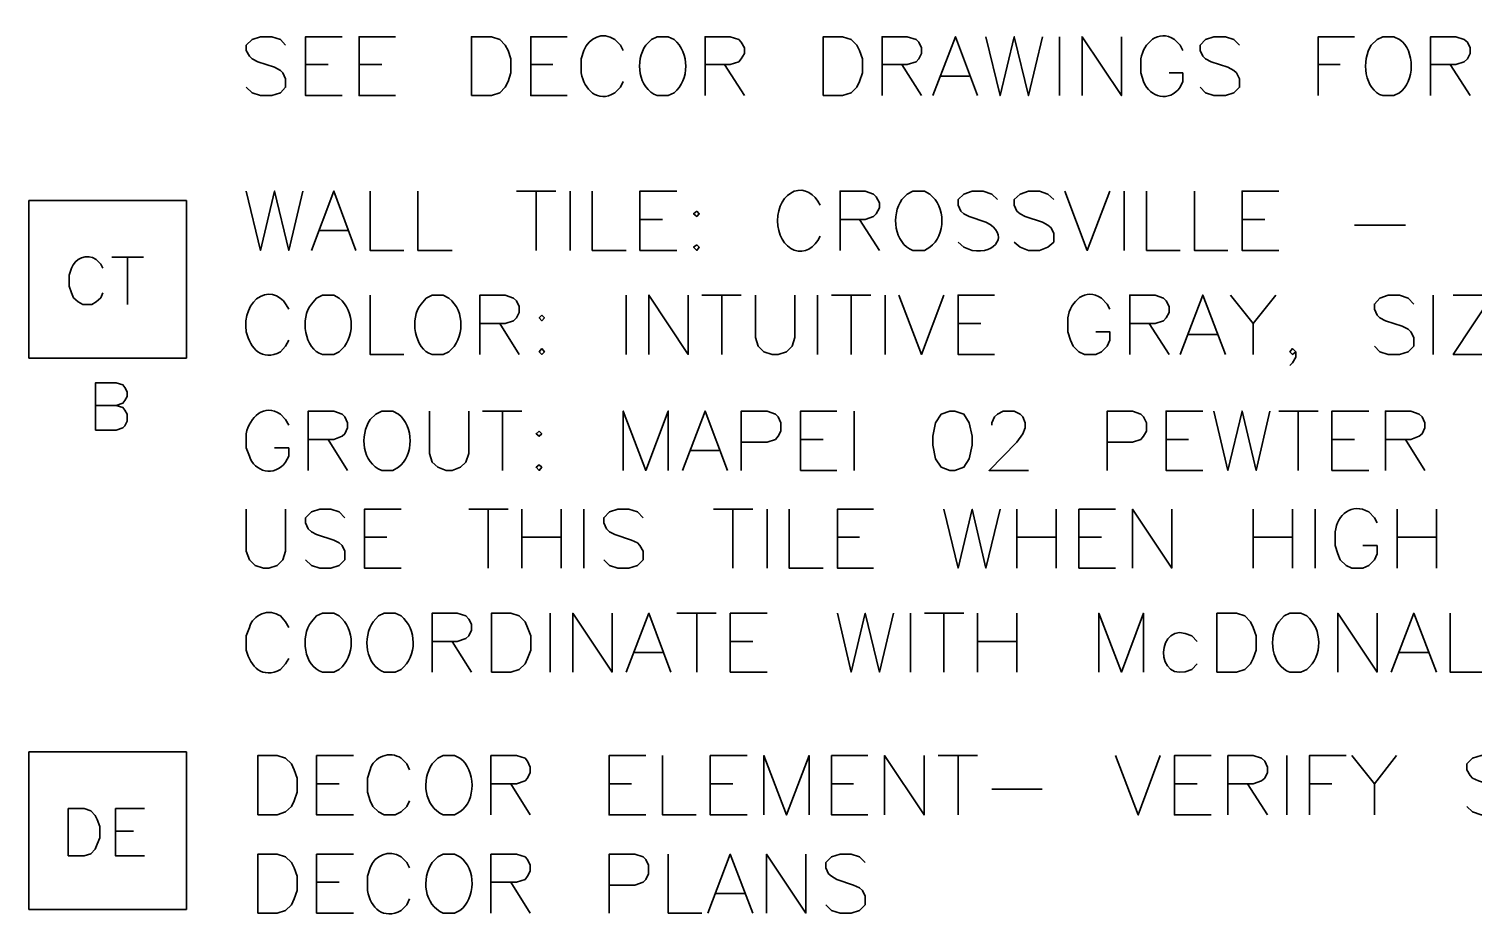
# Model space of a CAD drawing. Header units: inches. Extents: x 5 to 516, y -193 to 129.
# Drawn here: x 61.75 to 70.92, y 11.42 to 17.08 of the extents above; entities that cross this region are included whole.
import ezdxf

# ---------------------------------------------------------------- set-up
doc = ezdxf.new("R2010")
doc.units = ezdxf.units.IN
doc.header["$MEASUREMENT"] = 0
doc.layers.add('PDF_Geometry', color=7, linetype='Continuous')

msp = doc.modelspace()

# ---------------------------------------------------------------- linework, layer by layer
at = {"layer": 'PDF_Geometry', "lineweight": 35}
for points in [[(63.3836373, 16.9776675), (63.350304, 17.0143342), (63.2969706, 17.0310008), (63.2236373, 17.0310008), (63.1703039, 17.0143342), (63.1336373, 16.9776675), (63.1336373, 16.9443342), (63.1536373, 16.9076675), (63.1703039, 16.8910008), (63.2069706, 16.8710008), (63.3136373, 16.8376675), (63.350304, 16.8176675), (63.3669706, 16.8010008), (63.3836373, 16.7643341), (63.3836373, 16.7110008), (63.350304, 16.6743341), (63.2969706, 16.6576675), (63.2236373, 16.6576675), (63.1703039, 16.6743341), (63.1336373, 16.7110008)], [(63.7436322, 16.6576669), (63.5102988, 16.6576669), (63.5102988, 17.0310003), (63.7436322, 17.0310003)], [(64.0803054, 16.6576669), (63.8503054, 16.6576669), (63.8503054, 17.0310003), (64.0803054, 17.0310003)], [(65.1702984, 16.6576669), (64.9402984, 16.6576669), (64.9402984, 17.0310003), (65.1702984, 17.0310003)], [(65.5269684, 16.9443338), (65.5103017, 16.9776672), (65.473635, 17.0143338)], [(65.8503031, 17.0143337), (65.8136364, 17.0310004), (65.7436364, 17.0310004), (65.7069697, 17.0143337), (65.6703031, 16.977667)], [(66.0469676, 16.6576669), (66.0469676, 17.0310003), (66.2069676, 17.0310003), (66.2603009, 17.0143336), (66.2769676, 16.997667), (66.2969676, 16.9610003), (66.2969676, 16.9243336), (66.2769676, 16.8910003), (66.2603009, 16.8710003), (66.2069676, 16.8543336), (66.0469676, 16.8543336)], [(67.1702994, 16.6576669), (67.1702994, 17.0310003), (67.3302994, 17.0310003), (67.3869661, 17.0143336), (67.4036327, 16.997667), (67.4202994, 16.9610003), (67.4202994, 16.9243336), (67.4036327, 16.8910003), (67.3869661, 16.8710003), (67.3302994, 16.8543336), (67.1702994, 16.8543336)], [(67.4936365, 16.6576669), (67.6369699, 17.0310003), (67.7769699, 16.6576669)], [(67.8302997, 17.0310004), (67.9202997, 16.657667), (68.0102997, 17.0310004), (68.1002997, 16.657667), (68.1902997, 17.0310004)], [(68.2969678, 17.0310004), (68.2969678, 16.657667)], [(68.4402987, 16.6576669), (68.4402987, 17.0310003), (68.6902987, 16.6576669), (68.6902987, 17.0310003)], [(69.0802998, 16.9443338), (69.0636331, 16.9776672), (69.0269665, 17.0143338)], [(69.4402987, 16.9776675), (69.4036321, 17.0143342), (69.3502987, 17.0310008), (69.2769654, 17.0310008), (69.2236321, 17.0143342), (69.1902987, 16.9776675), (69.1902987, 16.9443342), (69.2069654, 16.9076675), (69.2236321, 16.8910008), (69.2602987, 16.8710008), (69.3669654, 16.8376675), (69.4036321, 16.8176675), (69.4202987, 16.8010008), (69.4402987, 16.7643341), (69.4402987, 16.7110008), (69.4036321, 16.6743341), (69.3502987, 16.6576675), (69.2769654, 16.6576675), (69.2236321, 16.6743341), (69.1902987, 16.7110008)], [(69.9402988, 16.6576669), (69.9402988, 17.0310003), (70.1702988, 17.0310003)], [(70.4569725, 17.0143337), (70.4203059, 17.0310004), (70.3503059, 17.0310004), (70.3136392, 17.0143337), (70.2769725, 16.977667)], [(70.6536371, 16.6576669), (70.6536371, 17.0310003), (70.8136371, 17.0310003), (70.8669704, 17.0143336), (70.8869704, 16.997667), (70.9036371, 16.9610003), (70.9036371, 16.9243336), (70.8869704, 16.8910003), (70.8669704, 16.8710003), (70.8136371, 16.8543336), (70.6536371, 16.8543336)], [(65.2769683, 16.9443338), (65.2603017, 16.8910005), (65.2603017, 16.8010005)], [(68.8136331, 16.8910005), (68.8136331, 16.8010005), (68.8302998, 16.7476671)], [(63.5102988, 16.8543341), (63.6536322, 16.8543341)], [(63.8503054, 16.8543341), (63.9936387, 16.8543341)], [(64.9402984, 16.8543341), (65.0802984, 16.8543341)], [(66.1702993, 16.8543341), (66.296966, 16.6576674)], [(67.2969677, 16.8543341), (67.420301, 16.6576674)], [(67.5469677, 16.7810003), (67.7236344, 16.7810003)], [(69.0636331, 16.7110005), (69.0802998, 16.7476671), (69.0802998, 16.8010005), (68.9936331, 16.8010005)], [(69.9402988, 16.8543341), (70.0802988, 16.8543341)], [(70.7769688, 16.8543341), (70.9036355, 16.6576674)], [(65.473635, 16.6743338), (65.5103017, 16.7110005), (65.5269684, 16.7476671)], [(65.7436364, 16.657667), (65.8136364, 16.657667), (65.8503031, 16.6743337)], [(70.3503059, 16.657667), (70.4203059, 16.657667), (70.4569725, 16.6743337)], [(63.1336373, 16.0510003), (63.2236373, 15.6743336), (63.3136373, 16.0510003), (63.4036373, 15.6743336), (63.4936373, 16.0510003)], [(63.5469674, 15.6743337), (63.6903007, 16.0510004), (63.8303007, 15.6743337)], [(63.9202991, 16.0510003), (63.9202991, 15.6743336), (64.1336325, 15.6743336)], [(64.2236371, 16.0510003), (64.2236371, 15.6743336), (64.4403038, 15.6743336)], [(64.8503054, 16.0510003), (65.1003055, 16.0510003)], [(64.9736371, 16.0510003), (64.9736371, 15.6743336)], [(65.1902984, 16.0510003), (65.1902984, 15.6743336)], [(65.3302995, 16.0510003), (65.3302995, 15.6743336), (65.5469662, 15.6743336)], [(65.8669708, 15.6743337), (65.6336375, 15.6743337), (65.6336375, 16.0510004), (65.8669708, 16.0510004)], [(66.9036368, 15.6743337), (66.9036368, 16.0510004), (67.0636368, 16.0510004), (67.1169701, 16.0310004), (67.1336368, 16.0143337), (67.1536368, 15.977667), (67.1536368, 15.9443337), (67.1336368, 15.907667), (67.1169701, 15.8910004), (67.0636368, 15.8710004), (66.9036368, 15.8710004)], [(67.4736349, 16.0310003), (67.4403016, 16.0510003), (67.3669682, 16.0510003), (67.3303016, 16.0310003), (67.2969682, 15.997667)], [(67.9036368, 15.9976675), (67.8669702, 16.0310008), (67.8136368, 16.0510008), (67.7436368, 16.0510008), (67.6903035, 16.0310008), (67.6536368, 15.9976675), (67.6536368, 15.9610008), (67.6703035, 15.9243341), (67.6903035, 15.9076674), (67.7236368, 15.8910008), (67.8303035, 15.8543341)], [(68.2602992, 15.9976675), (68.2236325, 16.0310008), (68.1702992, 16.0510008), (68.1002992, 16.0510008), (68.0469658, 16.0310008), (68.0102992, 15.9976675), (68.0102992, 15.9610008), (68.0269658, 15.9243341), (68.0469658, 15.9076674), (68.0802992, 15.8910008), (68.1902992, 15.8543341), (68.2236325, 15.8343341), (68.2436325, 15.8176674), (68.2602992, 15.7810008), (68.2602992, 15.7276674), (68.2236325, 15.6943341), (68.1702992, 15.6743341), (68.1002992, 15.6743341), (68.0469658, 15.6943341), (68.0102992, 15.7276674)], [(68.3302997, 16.0510003), (68.4736331, 15.6743336), (68.6169664, 16.0510003)], [(68.7069681, 16.0510003), (68.7069681, 15.6743336)], [(68.8503058, 16.0510003), (68.8503058, 15.6743336), (69.0636391, 15.6743336)], [(69.1536369, 16.0510003), (69.1536369, 15.6743336), (69.3669703, 15.6743336)], [(69.6903015, 15.6743337), (69.4569681, 15.6743337), (69.4569681, 16.0510004), (69.6903015, 16.0510004)], [(65.6336375, 15.8710008), (65.7769708, 15.8710008)], [(67.0269685, 15.8710008), (67.1536352, 15.6743342)], [(69.4569681, 15.8710008), (69.6003015, 15.8710008)], [(63.6003053, 15.8010003), (63.776972, 15.8010003)], [(70.1702996, 15.834334), (70.493633, 15.834334)], [(67.3669682, 15.6743336), (67.4403016, 15.6743336), (67.4736349, 15.6943336)], [(67.7436368, 15.6743341), (67.6903035, 15.6943341), (67.6536368, 15.7276674)], [(62.2236369, 15.5610007), (62.2103036, 15.5876674), (62.1803036, 15.6176674)], [(62.2803047, 15.6310004), (62.4803047, 15.6310004)], [(62.3803006, 15.6310004), (62.3803006, 15.3310004)], [(62.0236369, 15.5610007), (62.0103036, 15.5176674), (62.0103036, 15.4476674), (62.0236369, 15.404334), (62.0369702, 15.374334), (62.0669702, 15.3476674), (62.0969703, 15.3310007), (62.1536369, 15.3310007), (62.1803036, 15.3476674), (62.2103036, 15.374334), (62.2236369, 15.404334)], [(63.7236346, 15.3710008), (63.6903013, 15.3910008), (63.6169679, 15.3910008), (63.5803013, 15.3710008), (63.5469679, 15.3343342)], [(63.9202991, 15.3910008), (63.9202991, 15.0143341), (64.1336325, 15.0143341)], [(64.4203035, 15.3710008), (64.3836368, 15.3910008), (64.3136368, 15.3910008), (64.2769702, 15.3710008), (64.2436368, 15.3343342)], [(64.616968, 15.0143342), (64.616968, 15.3910009), (64.776968, 15.3910009), (64.8303014, 15.3710009), (64.8503014, 15.3543342), (64.866968, 15.3176676), (64.866968, 15.2810009), (64.8503014, 15.2476676), (64.8303014, 15.2276676), (64.776968, 15.2110009), (64.616968, 15.2110009)], [(65.5469675, 15.3910008), (65.5469675, 15.0143341)], [(65.6902984, 15.0143342), (65.6902984, 15.3910009), (65.9402985, 15.0143342), (65.9402985, 15.3910009)], [(66.0269684, 15.3910008), (66.2769684, 15.3910008)], [(66.1536367, 15.3910008), (66.1536367, 15.0143341)], [(66.3669682, 15.3910008), (66.3669682, 15.1210008), (66.3836348, 15.0676675), (66.4203015, 15.0310008), (66.4736348, 15.0143341), (66.5103015, 15.0143341), (66.5636348, 15.0310008), (66.6003015, 15.0676675), (66.6169682, 15.1210008), (66.6169682, 15.3910008)], [(66.7602991, 15.3910008), (66.7602991, 15.0143341)], [(66.8503056, 15.3910008), (67.1003056, 15.3910008)], [(66.9736373, 15.3910008), (66.9736373, 15.0143341)], [(67.1902986, 15.3910008), (67.1902986, 15.0143341)], [(67.2769685, 15.3910008), (67.4203018, 15.0143341), (67.5636352, 15.3910008)], [(67.8836368, 15.0143342), (67.6536368, 15.0143342), (67.6536368, 15.3910009), (67.8836368, 15.3910009)], [(68.6169683, 15.3010003), (68.6003017, 15.3343336), (68.563635, 15.3710003)], [(68.7436366, 15.0143342), (68.7436366, 15.3910009), (68.9036366, 15.3910009), (68.95697, 15.3710009), (68.9736367, 15.3543342), (68.9936367, 15.3176676), (68.9936367, 15.2810009), (68.9736367, 15.2476676), (68.95697, 15.2276676), (68.9036366, 15.2110009), (68.7436366, 15.2110009)], [(69.0636372, 15.0143342), (69.2069705, 15.3910009), (69.3503039, 15.0143342)], [(69.3836378, 15.3910008), (69.5269711, 15.2110008), (69.5269711, 15.0143341)], [(69.6702996, 15.3910008), (69.5269662, 15.2110008)], [(70.5469679, 15.3343339), (70.5103013, 15.3710006), (70.4569679, 15.3910006), (70.3836346, 15.3910006), (70.3303013, 15.3710006), (70.2969679, 15.3343339), (70.2969679, 15.3010006), (70.3136346, 15.2643339), (70.3303013, 15.2476673), (70.3669679, 15.2276673), (70.4736346, 15.1943339), (70.5103013, 15.1743339), (70.5269679, 15.1576672), (70.5469679, 15.1210006), (70.5469679, 15.0676672), (70.5103013, 15.0310006), (70.4569679, 15.0143339), (70.3836346, 15.0143339), (70.3303013, 15.0310006), (70.2969679, 15.0676672)], [(70.6702997, 15.3910008), (70.6702997, 15.0143341)], [(71.046968, 15.0143342), (70.796968, 15.0143342), (71.046968, 15.3910009), (70.796968, 15.3910009)], [(68.3503016, 15.2476669), (68.3503016, 15.1576669), (68.3669683, 15.1043336), (68.383635, 15.0676669), (68.4203016, 15.0310002), (68.4569683, 15.0143336), (68.5269683, 15.0143336), (68.563635, 15.0310002), (68.6003017, 15.0676669), (68.6169683, 15.1043336), (68.6169683, 15.1576669), (68.5269683, 15.1576669)], [(64.7436363, 15.2110005), (64.8669697, 15.0143338)], [(67.6536368, 15.2110005), (67.7969702, 15.2110005)], [(68.8669684, 15.2110005), (68.993635, 15.0143338)], [(69.1169684, 15.1410008), (69.2969684, 15.1410008)], [(63.3503031, 15.0310002), (63.3836365, 15.0676669), (63.4036365, 15.1043336)], [(69.7969679, 15.0310002), (69.7769679, 15.0143335), (69.7603012, 15.0310002), (69.7769679, 15.0510002), (69.7969679, 15.0310002), (69.7969679, 14.9976669), (69.7769679, 14.9610002), (69.7603012, 14.9443335)], [(63.6169679, 15.0143341), (63.6903013, 15.0143341), (63.7236346, 15.0310008)], [(64.3136368, 15.0143341), (64.3836368, 15.0143341), (64.4203035, 15.0310008)], [(62.1769654, 14.5343342), (62.1769654, 14.8343342), (62.3069654, 14.8343342), (62.3502987, 14.8210009), (62.3636321, 14.8043342), (62.3769654, 14.7776676), (62.3769654, 14.7476676), (62.3636321, 14.7210009), (62.3502987, 14.7043342), (62.3069654, 14.6910009), (62.1769654, 14.6910009)], [(62.3069703, 14.6910004), (62.3503036, 14.6776671), (62.3636369, 14.6610004), (62.3769703, 14.6343338), (62.3769703, 14.5910004), (62.3636369, 14.5610004), (62.3503036, 14.5476671), (62.3069703, 14.5343338), (62.1769703, 14.5343338)], [(63.4036365, 14.5643338), (63.3836365, 14.6010005), (63.3503031, 14.6343338)], [(63.5269682, 14.2776669), (63.5269682, 14.6543336), (63.6903015, 14.6543336), (63.7436349, 14.6343336), (63.7603015, 14.617667), (63.7769682, 14.5810003), (63.7769682, 14.547667), (63.7603015, 14.5110003), (63.7436349, 14.4943336), (63.6903015, 14.4743336), (63.5269682, 14.4743336)], [(64.1003029, 14.6343336), (64.0636363, 14.6543336), (63.9936363, 14.6543336), (63.9569696, 14.6343336), (63.9203029, 14.6010002)], [(64.2969674, 14.6543336), (64.2969674, 14.3843335), (64.3136341, 14.3310002), (64.3503008, 14.2976669), (64.4036341, 14.2776669), (64.4403008, 14.2776669), (64.4936341, 14.2976669), (64.5269675, 14.3310002), (64.5469675, 14.3843335), (64.5469675, 14.6543336)], [(64.6336374, 14.6543336), (64.8836374, 14.6543336)], [(64.7602989, 14.6543336), (64.7602989, 14.2776669)], [(65.5269684, 14.2776669), (65.5269684, 14.6543336), (65.6703017, 14.2776669), (65.813635, 14.6543336), (65.813635, 14.2776669)], [(65.9036367, 14.2776669), (66.04697, 14.6543336), (66.1903034, 14.2776669)], [(66.2769684, 14.2776669), (66.2769684, 14.6543336), (66.4403018, 14.6543336), (66.4936351, 14.6343336), (66.5103018, 14.617667), (66.5269684, 14.5810003), (66.5269684, 14.527667), (66.5103018, 14.4943336), (66.4936351, 14.4743336), (66.4403018, 14.457667), (66.2769684, 14.457667)], [(66.8836368, 14.2776669), (66.6536367, 14.2776669), (66.6536367, 14.6543336), (66.8836368, 14.6543336)], [(66.9936365, 14.6543336), (66.9936365, 14.2776669)], [(67.8669683, 14.5643338), (67.8669683, 14.5810005), (67.8836349, 14.6176672), (67.9036349, 14.6343338), (67.9403016, 14.6543338), (68.0103016, 14.6543338), (68.0469683, 14.6343338), (68.063635, 14.6176672), (68.0803016, 14.5810005), (68.0803016, 14.5476672), (68.063635, 14.5110005), (68.0269683, 14.4576672), (67.8503016, 14.2776671), (68.1003016, 14.2776671)], [(68.6003057, 14.2776669), (68.6003057, 14.6543336), (68.7603057, 14.6543336), (68.8136391, 14.6343336), (68.8303058, 14.617667), (68.8503058, 14.5810003), (68.8503058, 14.527667), (68.8303058, 14.4943336), (68.8136391, 14.4743336), (68.7603057, 14.457667), (68.6003057, 14.457667)], [(69.2069708, 14.2776669), (68.9736375, 14.2776669), (68.9736375, 14.6543336), (69.2069708, 14.6543336)], [(69.2769687, 14.6543336), (69.3669687, 14.2776669), (69.4569687, 14.6543336), (69.5469687, 14.2776669), (69.6336354, 14.6543336)], [(69.6902988, 14.6543336), (69.9402988, 14.6543336)], [(69.8136373, 14.6543336), (69.8136373, 14.2776669)], [(70.2603021, 14.2776669), (70.0269687, 14.2776669), (70.0269687, 14.6543336), (70.2603021, 14.6543336)], [(70.3669685, 14.2776669), (70.3669685, 14.6543336), (70.5269685, 14.6543336), (70.5803018, 14.6343336), (70.6003018, 14.617667), (70.6169685, 14.5810003), (70.6169685, 14.547667), (70.6003018, 14.5110003), (70.5803018, 14.4943336), (70.5269685, 14.4743336), (70.3669685, 14.4743336)], [(63.1336365, 14.5110005), (63.1336365, 14.4210005), (63.1536365, 14.3676672)], [(63.3836365, 14.3310005), (63.4036365, 14.3676672), (63.4036365, 14.4210005), (63.3136365, 14.4210005)], [(63.6536365, 14.4743341), (63.7769698, 14.2776674)], [(65.9569678, 14.4043336), (66.1336345, 14.4043336)], [(66.6536367, 14.4743341), (66.7969701, 14.4743341)], [(68.9736375, 14.4743341), (69.1169708, 14.4743341)], [(70.0269687, 14.4743341), (70.1703021, 14.4743341)], [(70.4936368, 14.4743341), (70.6169701, 14.2776674)], [(63.9936363, 14.2776669), (64.0636363, 14.2776669), (64.1003029, 14.2976669)], [(63.1336373, 14.0310001), (63.1336373, 13.7643334), (63.1536373, 13.7110001), (63.1903039, 13.6743334), (63.2436373, 13.6576668), (63.2769706, 13.6576668), (63.330304, 13.6743334), (63.3669706, 13.7110001), (63.3836373, 13.7643334), (63.3836373, 14.0310001)], [(63.7602988, 13.9776673), (63.7236322, 14.0143339), (63.6702988, 14.0310006), (63.6002988, 14.0310006), (63.5469655, 14.0143339), (63.5102988, 13.9776673), (63.5102988, 13.9443339), (63.5269655, 13.9076673), (63.5469655, 13.8876673), (63.5802988, 13.8710006), (63.6902988, 13.8343339), (63.7236322, 13.8176672), (63.7436322, 13.8010006), (63.7602988, 13.7643339), (63.7602988, 13.7110006), (63.7236322, 13.6743339), (63.6702988, 13.6576672), (63.6002988, 13.6576672), (63.5469655, 13.6743339), (63.5102988, 13.7110006)], [(64.1169707, 13.6576667), (63.8836373, 13.6576667), (63.8836373, 14.0310001), (64.1169707, 14.0310001)], [(64.5469675, 14.0310001), (64.7969675, 14.0310001)], [(64.6702992, 14.0310001), (64.6702992, 13.6576668)], [(64.8836374, 14.0310001), (64.8836374, 13.6576668)], [(65.1336374, 14.0310001), (65.1336374, 13.6576668)], [(65.2769683, 14.0310001), (65.2769683, 13.6576668)], [(65.6536367, 13.9776673), (65.61697, 14.0143339), (65.5636367, 14.0310006), (65.4936366, 14.0310006), (65.4403033, 14.0143339), (65.4036366, 13.9776673), (65.4036366, 13.9443339), (65.4203033, 13.9076673), (65.4403033, 13.8876673), (65.4736366, 13.8710006), (65.5803033, 13.8343339), (65.61697, 13.8176672), (65.6336367, 13.8010006), (65.6536367, 13.7643339), (65.6536367, 13.7110006), (65.61697, 13.6743339), (65.5636367, 13.6576672), (65.4936366, 13.6576672), (65.4403033, 13.6743339), (65.4036366, 13.7110006)], [(66.1003055, 14.0310001), (66.3503056, 14.0310001)], [(66.2236372, 14.0310001), (66.2236372, 13.6576668)], [(66.4402985, 14.0310001), (66.4402985, 13.6576668)], [(66.5802996, 14.0310001), (66.5802996, 13.6576668), (66.7969663, 13.6576668)], [(67.1169674, 13.6576667), (66.8869674, 13.6576667), (66.8869674, 14.0310001), (67.1169674, 14.0310001)], [(67.5636371, 14.0310001), (67.6536371, 13.6576668), (67.7436371, 14.0310001), (67.8303038, 13.6576668), (67.9203038, 14.0310001)], [(68.0269686, 14.0310001), (68.0269686, 13.6576668)], [(68.2769686, 14.0310001), (68.2769686, 13.6576668)], [(68.6536328, 13.6576667), (68.4202995, 13.6576667), (68.4202995, 14.0310001), (68.6536328, 14.0310001)], [(68.7602992, 13.6576667), (68.7602992, 14.0310001), (69.0102993, 13.6576667), (69.0102993, 14.0310001)], [(69.5269687, 14.0310001), (69.5269687, 13.6576668)], [(69.7769687, 14.0310001), (69.7769687, 13.6576668)], [(69.9202996, 14.0310001), (69.9202996, 13.6576668)], [(70.4402988, 14.0310001), (70.4402988, 13.6576668)], [(70.6902988, 14.0310001), (70.6902988, 13.6576668)], [(70.3136373, 13.9443336), (70.2969706, 13.9776669), (70.260304, 14.0143336)], [(63.8836373, 13.8543338), (64.0269707, 13.8543338)], [(64.8836374, 13.8543338), (65.1336374, 13.8543338)], [(66.8869674, 13.8543338), (67.0269674, 13.8543338)], [(68.0269686, 13.8543338), (68.2769686, 13.8543338)], [(68.4202995, 13.8543338), (68.5636328, 13.8543338)], [(69.5269687, 13.8543338), (69.7769687, 13.8543338)], [(70.0469706, 13.8876669), (70.0469706, 13.8010002), (70.0636373, 13.7476669), (70.080304, 13.7110002), (70.1169706, 13.6743336), (70.1536373, 13.6576669), (70.2236373, 13.6576669), (70.260304, 13.6743336), (70.2969706, 13.7110002), (70.3136373, 13.7476669), (70.3136373, 13.8010002), (70.2236373, 13.8010002)], [(70.4402988, 13.8543338), (70.6902988, 13.8543338)], [(63.7236346, 13.354334), (63.6903013, 13.3710006), (63.6169679, 13.3710006), (63.5803013, 13.354334), (63.5469679, 13.3176673)], [(64.1169655, 13.354334), (64.0802989, 13.3710006), (64.0102989, 13.3710006), (63.9736322, 13.354334), (63.9402988, 13.3176673)], [(64.3136368, 12.9976672), (64.3136368, 13.3710006), (64.4736368, 13.3710006), (64.5269702, 13.3543339), (64.5469702, 13.3343339), (64.5636368, 13.3010006), (64.5636368, 13.2643339), (64.5469702, 13.2276672), (64.5269702, 13.2110006), (64.4736368, 13.1910006), (64.3136368, 13.1910006)], [(65.0636369, 13.3710006), (65.0636369, 12.9976673)], [(65.2069678, 12.9976672), (65.2069678, 13.3710006), (65.4569678, 12.9976672), (65.4569678, 13.3710006)], [(65.5469675, 12.9976672), (65.6903009, 13.3710006), (65.8303009, 12.9976672)], [(65.8669681, 13.3710006), (66.1169681, 13.3710006)], [(65.9936364, 13.3710006), (65.9936364, 12.9976673)], [(66.4403012, 12.9976672), (66.2069679, 12.9976672), (66.2069679, 13.3710006), (66.4403012, 13.3710006)], [(66.8869674, 13.3710006), (66.9736341, 12.9976673), (67.0636341, 13.3710006), (67.1536341, 12.9976673), (67.2436341, 13.3710006)], [(67.3503056, 13.3710006), (67.3503056, 12.9976673)], [(67.4402986, 13.3710006), (67.6902986, 13.3710006)], [(67.5636371, 13.3710006), (67.5636371, 12.9976673)], [(67.7769685, 13.3710006), (67.7769685, 12.9976673)], [(68.0269686, 13.3710006), (68.0269686, 12.9976673)], [(68.5469678, 12.9976672), (68.5469678, 13.3710006), (68.6903011, 12.9976672), (68.8303011, 13.3710006), (68.8303011, 12.9976672)], [(69.866966, 13.354334), (69.8302993, 13.3710006), (69.7602993, 13.3710006), (69.7236326, 13.354334), (69.6902993, 13.3176673)], [(70.0636373, 12.9976672), (70.0636373, 13.3710006), (70.3136373, 12.9976672), (70.3136373, 13.3710006)], [(70.403637, 12.9976672), (70.5469704, 13.3710006), (70.6903037, 12.9976672)], [(70.7769688, 13.3710006), (70.7769688, 12.9976673), (70.9936355, 12.9976673)], [(69.1702995, 13.1910003), (69.1369662, 13.227667)], [(64.4402983, 13.1910003), (64.5636317, 12.997667)], [(65.6003055, 13.1210006), (65.7769722, 13.1210006)], [(66.2069679, 13.1910003), (66.3503012, 13.1910003)], [(67.7769685, 13.1910003), (68.0269686, 13.1910003)], [(70.4569682, 13.1210006), (70.6369682, 13.1210006)], [(63.3503031, 13.0143334), (63.3836365, 13.051), (63.4036365, 13.0843334)], [(69.1369662, 13.0143336), (69.1702995, 13.0510003)], [(63.6169679, 12.9976673), (63.6903013, 12.9976673), (63.7236346, 13.0143339)], [(64.0102989, 12.9976673), (64.0802989, 12.9976673), (64.1169655, 13.0143339)], [(69.7602993, 12.9976673), (69.8302993, 12.9976673), (69.866966, 13.0143339)], [(63.8136327, 12.0910001), (63.5802994, 12.0910001), (63.5802994, 12.4676668), (63.8136327, 12.4676668)], [(64.490304, 12.451), (64.4569707, 12.4676667), (64.3836374, 12.4676667), (64.350304, 12.451), (64.3136374, 12.4143334)], [(64.6869686, 12.0910001), (64.6869686, 12.4676668), (64.8503019, 12.4676668), (64.9036352, 12.4510001), (64.9203019, 12.4310001), (64.9369686, 12.3943334), (64.9369686, 12.3610001), (64.9203019, 12.3243334), (64.9036352, 12.3076668), (64.8503019, 12.2876667), (64.6869686, 12.2876667)], [(65.670302, 12.0910001), (65.4369686, 12.0910001), (65.4369686, 12.4676668), (65.670302, 12.4676668)], [(65.7769684, 12.4676667), (65.7769684, 12.091), (65.9903017, 12.091)], [(66.3136329, 12.0910001), (66.0802996, 12.0910001), (66.0802996, 12.4676668), (66.3136329, 12.4676668)], [(66.4202993, 12.0910001), (66.4202993, 12.4676668), (66.5636327, 12.0910001), (66.706966, 12.4676668), (66.706966, 12.0910001)], [(67.0803056, 12.0910001), (66.8503056, 12.0910001), (66.8503056, 12.4676668), (67.0803056, 12.4676668)], [(67.1869688, 12.0910001), (67.1869688, 12.4676668), (67.4369688, 12.0910001), (67.4369688, 12.4676668)], [(67.5269685, 12.4676667), (67.7769685, 12.4676667)], [(67.6536368, 12.4676667), (67.6536368, 12.091)], [(68.6536369, 12.4676667), (68.7969702, 12.091), (68.9369703, 12.4676667)], [(69.260302, 12.0910001), (69.0269686, 12.0910001), (69.0269686, 12.4676668), (69.260302, 12.4676668)], [(69.3669684, 12.0910001), (69.3669684, 12.4676668), (69.5269684, 12.4676668), (69.5803017, 12.4510001), (69.6003017, 12.4310001), (69.6169684, 12.3943334), (69.6169684, 12.3610001), (69.6003017, 12.3243334), (69.5803017, 12.3076668), (69.5269684, 12.2876667), (69.3669684, 12.2876667)], [(69.7403001, 12.4676667), (69.7403001, 12.091)], [(69.8836378, 12.0910001), (69.8836378, 12.4676668), (70.1169712, 12.4676668)], [(70.153637, 12.4676667), (70.2969704, 12.2876667), (70.2969704, 12.091)], [(70.436969, 12.4676667), (70.296969, 12.2876667)], [(71.1336379, 12.4143338), (71.1003046, 12.4510005), (71.0469712, 12.4676672), (70.9736379, 12.4676672), (70.9203046, 12.4510005), (70.8836379, 12.4143338), (70.8836379, 12.3776672), (70.9036379, 12.3410005), (70.9203046, 12.3243338), (70.9569712, 12.3076672), (71.0636379, 12.2710005), (71.1003046, 12.2543338), (71.1169712, 12.2343338), (71.1336379, 12.2010005), (71.1336379, 12.1443338), (71.1003046, 12.1110005), (71.0469712, 12.0910005), (70.9736379, 12.0910005), (70.9203046, 12.1110005), (70.8836379, 12.1443338)], [(63.5802994, 12.2876672), (63.7236327, 12.2876672)], [(64.8136369, 12.2876672), (64.9369702, 12.0910005)], [(65.4369686, 12.2876672), (65.580302, 12.2876672)], [(66.0802996, 12.2876672), (66.2236329, 12.2876672)], [(66.8503056, 12.2876672), (66.9903056, 12.2876672)], [(69.0269686, 12.2876672), (69.170302, 12.2876672)], [(69.4903001, 12.2876672), (69.6169668, 12.0910005)], [(69.8836378, 12.2876672), (70.0269712, 12.2876672)], [(67.8669683, 12.2543335), (68.1869683, 12.2543335)], [(62.486967, 11.8310005), (62.3036337, 11.8310005), (62.3036337, 12.1310005), (62.486967, 12.1310005)], [(64.3836374, 12.091), (64.4569707, 12.091), (64.490304, 12.111)], [(62.3036337, 11.9876667), (62.416967, 11.9876667)], [(63.8136327, 11.4676666), (63.5802994, 11.4676666), (63.5802994, 11.841), (63.8136327, 11.841)], [(64.490304, 11.8243334), (64.4569707, 11.841), (64.3836374, 11.841), (64.350304, 11.8243334), (64.3136374, 11.7876667)], [(64.6869686, 11.4676666), (64.6869686, 11.841), (64.8503019, 11.841), (64.9036352, 11.8243333), (64.9203019, 11.8076666), (64.9369686, 11.771), (64.9369686, 11.7343333), (64.9203019, 11.701), (64.9036352, 11.681), (64.8503019, 11.6643333), (64.6869686, 11.6643333)], [(65.4369686, 11.4676666), (65.4369686, 11.841), (65.600302, 11.841), (65.6536353, 11.8243333), (65.670302, 11.8076666), (65.6869686, 11.771), (65.6869686, 11.7176666), (65.670302, 11.681), (65.6536353, 11.6643333), (65.600302, 11.6443333), (65.4369686, 11.6443333)], [(65.8136369, 11.841), (65.8136369, 11.4676667), (66.0269703, 11.4676667)], [(66.063637, 11.4676666), (66.2069703, 11.841), (66.3503037, 11.4676666)], [(66.4369687, 11.4676666), (66.4369687, 11.841), (66.6869687, 11.4676666), (66.6869687, 11.841)], [(67.063637, 11.7876672), (67.0269704, 11.8243339), (66.973637, 11.8410005), (66.903637, 11.8410005), (66.8503037, 11.8243339), (66.813637, 11.7876672), (66.813637, 11.7543338), (66.8303037, 11.7176672), (66.8503037, 11.7010005), (66.883637, 11.6810005), (66.9903037, 11.6443338), (67.0269704, 11.6276672), (67.0469704, 11.6110005), (67.063637, 11.5743338), (67.063637, 11.5210005), (67.0269704, 11.4843338), (66.973637, 11.4676672), (66.903637, 11.4676672), (66.8503037, 11.4843338), (66.813637, 11.5210005)], [(63.9202991, 11.7543335), (63.9036325, 11.7010002), (63.9036325, 11.6110002)], [(64.1702991, 11.7543335), (64.1536325, 11.7876668), (64.1169658, 11.8243335)], [(63.5802994, 11.6643338), (63.7236327, 11.6643338)], [(64.8136369, 11.6643338), (64.9369702, 11.4676671)], [(64.1169658, 11.4843335), (64.1536325, 11.5210002), (64.1702991, 11.5576668)], [(66.1169681, 11.591), (66.2969681, 11.591)], [(64.3836374, 11.4676667), (64.4569707, 11.4676667), (64.490304, 11.4843334)]]:
    msp.add_lwpolyline(points, dxfattribs=at)
for points in [[(64.5636368, 16.6576669), (64.5636368, 17.0310003), (64.6903035, 17.0310003), (64.7436369, 17.0143336), (64.7769702, 16.977667), (64.7969702, 16.9443336), (64.8136369, 16.8910003), (64.8136369, 16.8010003), (64.7969702, 16.7476669), (64.7769702, 16.7110003), (64.7436369, 16.6743336), (64.6903035, 16.6576669)], [(66.7969676, 16.6576669), (66.7969676, 17.0310003), (66.920301, 17.0310003), (66.9736343, 17.0143336), (67.010301, 16.977667), (67.0269677, 16.9443336), (67.0469677, 16.8910003), (67.0469677, 16.8010003), (67.0269677, 16.7476669), (67.010301, 16.7110003), (66.9736343, 16.6743336), (66.920301, 16.6576669)], [(61.7536323, 14.9910001), (61.7536323, 15.9910002), (62.7536324, 15.9910002), (62.7536324, 14.9910001)], [(65.9936364, 15.9243337), (65.9736364, 15.907667), (65.9936364, 15.8910004), (66.0103031, 15.907667)], [(65.9936364, 15.7110006), (65.9736364, 15.6943339), (65.9936364, 15.6743339), (66.0103031, 15.6943339)], [(65.0102989, 15.2643342), (64.9936323, 15.2476676), (65.0102989, 15.2276676), (65.0269656, 15.2476676)], [(65.0102989, 15.0510002), (64.9936323, 15.0310002), (65.0102989, 15.0143336), (65.0269656, 15.0310002)], [(67.6003057, 14.6543336), (67.5469723, 14.6343336), (67.5103056, 14.5810002), (67.493639, 14.4943336), (67.493639, 14.4376669), (67.5103056, 14.3510002), (67.5469723, 14.2976669), (67.6003057, 14.2776669), (67.633639, 14.2776669), (67.6903057, 14.2976669), (67.723639, 14.3510002), (67.743639, 14.4376669), (67.743639, 14.4943336), (67.723639, 14.5810002), (67.6903057, 14.6343336), (67.633639, 14.6543336)], [(64.9936363, 14.527667), (64.9736363, 14.5110003), (64.9936363, 14.4943336), (65.010303, 14.5110003)], [(64.9936363, 14.3143338), (64.9736363, 14.2976671), (64.9936363, 14.2776671), (65.010303, 14.2976671)], [(64.6902984, 12.9976672), (64.6902984, 13.3710006), (64.8136317, 13.3710006), (64.866965, 13.3543339), (64.9036317, 13.3176672), (64.9202984, 13.2810006), (64.9402984, 13.2276672), (64.9402984, 13.1376672), (64.9202984, 13.0843339), (64.9036317, 13.0510006), (64.866965, 13.0143339), (64.8136317, 12.9976672)], [(69.2969678, 12.9976672), (69.2969678, 13.3710006), (69.4203012, 13.3710006), (69.4736345, 13.3543339), (69.5103012, 13.3176672), (69.5269679, 13.2810006), (69.5469679, 13.2276672), (69.5469679, 13.1376672), (69.5269679, 13.0843339), (69.5103012, 13.0510006), (69.4736345, 13.0143339), (69.4203012, 12.9976672)], [(61.7536323, 11.4909998), (61.7536323, 12.4909999), (62.7536324, 12.4909999), (62.7536324, 11.4909998)], [(63.2069676, 12.0910001), (63.2069676, 12.4676668), (63.330301, 12.4676668), (63.3836343, 12.4510001), (63.420301, 12.4143334), (63.4369676, 12.3776668), (63.4569676, 12.3243334), (63.4569676, 12.2343334), (63.4369676, 12.1810001), (63.420301, 12.1443334), (63.3836343, 12.1110001), (63.330301, 12.0910001)], [(62.0036323, 11.8310005), (62.0036323, 12.1310005), (62.1036323, 12.1310005), (62.1469656, 12.1176671), (62.1736323, 12.0876671), (62.1869656, 12.0610005), (62.2036323, 12.0176671), (62.2036323, 11.9443338), (62.1869656, 11.9043338), (62.1736323, 11.8743338), (62.1469656, 11.8443338), (62.1036323, 11.8310005)], [(63.2069676, 11.4676666), (63.2069676, 11.841), (63.330301, 11.841), (63.3836343, 11.8243333), (63.420301, 11.7876666), (63.4369676, 11.7543333), (63.4569676, 11.701), (63.4569676, 11.611), (63.4369676, 11.5576666), (63.420301, 11.521), (63.3836343, 11.4843333), (63.330301, 11.4676666)]]:
    msp.add_lwpolyline(points, close=True, dxfattribs=at)
for points in [[(63.4036365, 13.2810001), (63.3836365, 13.3176667), (63.3503031, 13.3543334, 0.508362924), (63.1536365, 13.2810001), (63.1336365, 13.2276667), (63.1336365, 13.1376667)], [(64.1702991, 12.377667), (64.1536325, 12.4143336), (64.1169658, 12.4510003, 0.508362924), (63.9202991, 12.377667), (63.9036325, 12.3243336), (63.9036325, 12.2343336), (63.9202991, 12.1810003), (63.9369658, 12.1443336), (63.9736325, 12.1110003), (64.0102991, 12.0910003), (64.0802991, 12.0910003), (64.1169658, 12.1110003), (64.1536325, 12.1443336), (64.1702991, 12.1810003)]]:
    msp.add_lwpolyline(points, format="xyb", dxfattribs=at)
for centre, major_axis, ratio, start_param, end_param in [((66.6517494, 15.8628813), (-0.0004267, 0.1936869), 0.750399506, 5.241955674, 10.460135823), ((63.2769214, 15.2013131), (0.0025133, 0.1950978), 0.752156259, 5.258356244, 8.089285918)]:
    msp.add_ellipse(centre, major_axis=major_axis, ratio=ratio, start_param=start_param, end_param=end_param, dxfattribs=at)
for points in [[(65.473635, 17.0143338), (65.3940239, 17.0655561), (65.3134128, 17.0256116), (65.2769683, 16.9443338)], [(69.0269665, 17.0143338), (68.9254665, 17.0810561), (68.8296331, 16.9903338), (68.8136331, 16.8910005)], [(65.6703031, 16.977667), (65.6012475, 16.8792781), (65.6206919, 16.7022226), (65.7436364, 16.657667)], [(65.8503031, 16.6743337), (65.9472475, 16.7584448), (65.9510809, 16.929667), (65.8503031, 17.0143337)], [(70.2769725, 16.977667), (70.2126947, 16.8852226), (70.2323614, 16.6893892), (70.3503059, 16.657667)], [(70.4569725, 16.6743337), (70.553417, 16.7447781), (70.5561392, 16.9442226), (70.4569725, 17.0143337)], [(65.2603017, 16.8010005), (65.2790239, 16.6973338), (65.3641906, 16.6077227), (65.473635, 16.6743338)], [(68.8302998, 16.7476671), (68.8726887, 16.6422227), (68.993022, 16.6146116), (69.0636331, 16.7110005)], [(67.2969682, 15.997667), (67.2271904, 15.900167), (67.2465793, 15.7200003), (67.3669682, 15.6743336)], [(67.4736349, 15.6943336), (67.5759682, 15.7695003), (67.5759682, 15.9558336), (67.4736349, 16.0310003)], [(67.8303035, 15.8543341), (67.9833035, 15.7777785), (67.8929702, 15.6494452), (67.7436368, 15.6743341)], [(62.1803036, 15.6176674), (62.1236925, 15.6576674), (62.0446925, 15.6253341), (62.0236369, 15.5610007)], [(68.563635, 15.3710003), (68.4644683, 15.4440558), (68.3649128, 15.3496669), (68.3503016, 15.2476669)], [(63.5469679, 15.3343342), (63.4739124, 15.2458342), (63.503079, 15.0466675), (63.6169679, 15.0143341)], [(63.7236346, 15.0310008), (63.8237457, 15.1126675), (63.8281902, 15.2881675), (63.7236346, 15.3710008)], [(64.2436368, 15.3343342), (64.1705813, 15.2458342), (64.1997479, 15.0466675), (64.3136368, 15.0143341)], [(64.4203035, 15.0310008), (64.5203591, 15.1126675), (64.5248591, 15.2882231), (64.4203035, 15.3710008)], [(63.1336365, 15.1576669), (63.1598587, 15.0498891), (63.2342476, 14.9682225), (63.3503031, 15.0310002)], [(63.3503031, 14.6343338), (63.2489698, 14.7065005), (63.1545253, 14.6148894), (63.1336365, 14.5110005)], [(63.9203029, 14.6010002), (63.8530807, 14.4980558), (63.8685251, 14.3271669), (63.9936363, 14.2776669)], [(64.1003029, 14.2976669), (64.1986363, 14.3716669), (64.1986363, 14.5603336), (64.1003029, 14.6343336)], [(63.1536365, 14.3676672), (63.1853587, 14.2707227), (63.3125254, 14.2315005), (63.3836365, 14.3310005)], [(70.260304, 14.0143336), (70.1529706, 14.0762225), (70.0624706, 13.9978336), (70.0469706, 13.8876669)], [(63.5469679, 13.3176673), (63.4761346, 13.2217784), (63.4991346, 13.0351117), (63.6169679, 12.9976673)], [(63.7236346, 13.0143339), (63.8281902, 13.0971673), (63.8237457, 13.2726673), (63.7236346, 13.354334)], [(63.9402988, 13.3176673), (63.8694655, 13.2217784), (63.8924655, 13.0351117), (64.0102989, 12.9976673)], [(64.1169655, 13.0143339), (64.2215211, 13.0971117), (64.2170211, 13.2726673), (64.1169655, 13.354334)], [(69.1369662, 13.227667), (68.9042995, 13.3464448), (68.8931884, 12.901667), (69.1369662, 13.0143336)], [(69.6902993, 13.3176673), (69.619466, 13.2217784), (69.642466, 13.0351117), (69.7602993, 12.9976673)], [(69.866966, 13.0143339), (69.9715216, 13.0971117), (69.9670216, 13.2726673), (69.866966, 13.354334)], [(63.1336365, 13.1376667), (63.1591365, 13.0318334), (63.2384698, 12.952), (63.3503031, 13.0143334)], [(64.3136374, 12.4143334), (64.2464707, 12.3105), (64.2621374, 12.1455), (64.3836374, 12.091)], [(64.490304, 12.111), (64.5945818, 12.1786667), (64.5911374, 12.3801667), (64.490304, 12.451)], [(64.1169658, 11.8243335), (64.0421325, 11.8722224), (63.948688, 11.8366113), (63.9202991, 11.7543335)], [(64.3136374, 11.7876667), (64.2446929, 11.6889445), (64.2643596, 11.5169445), (64.3836374, 11.4676667)], [(64.490304, 11.4843334), (64.5912485, 11.5586667), (64.5954152, 11.749), (64.490304, 11.8243334)], [(63.9036325, 11.6110002), (63.9225213, 11.4994446), (64.0070213, 11.4229446), (64.1169658, 11.4843335)]]:
    msp.add_open_spline(points, degree=3, dxfattribs=at)

doc.saveas('drawing.dxf')
